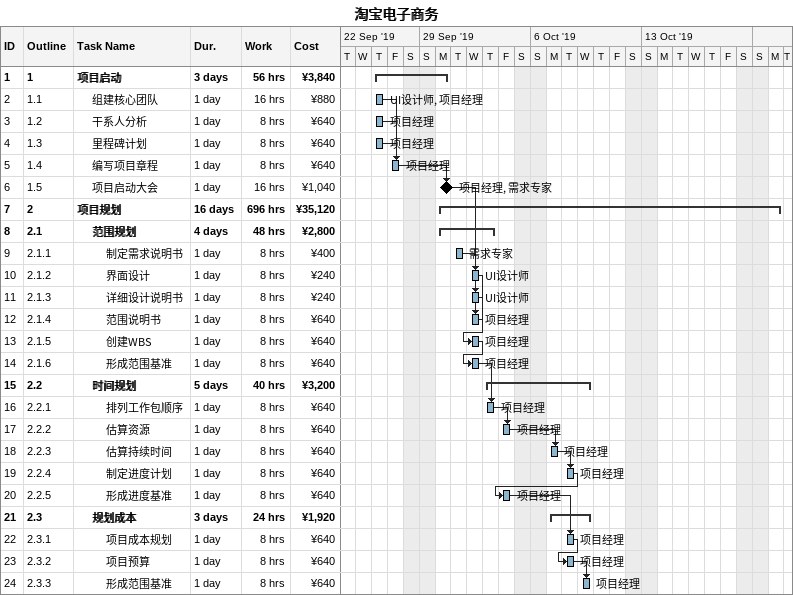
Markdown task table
淘宝电子商务

| ID | WBS | Task | Duration | Start | Finish | Predecessors | Resources | Work (h) | Cost (¥) |
|---|---|---|---|---|---|---|---|---|---|
| 1 | 1 | **项目启动** | 3d | 2019-09-26 | 2019-09-30 |  |  | 56 | 3840 |
| 2 | 1.1 | 组建核心团队 | 1d | 2019-09-26 | 2019-09-26 |  | UI设计师, 项目经理 | 16 | 880 |
| 3 | 1.2 | 干系人分析 | 1d | 2019-09-26 | 2019-09-26 |  | 项目经理 | 8 | 640 |
| 4 | 1.3 | 里程碑计划 | 1d | 2019-09-26 | 2019-09-26 |  | 项目经理 | 8 | 640 |
| 5 | 1.4 | 编写项目章程 | 1d | 2019-09-27 | 2019-09-27 | 2, 3, 4 | 项目经理 | 8 | 640 |
| 6 | 1.5 | 项目启动大会 | 1d | 2019-09-30 | 2019-09-30 | 5 | 项目经理, 需求专家 | 16 | 1040 |
| 7 | 2 | **项目规划** | 16d | 2019-09-30 | 2019-10-21 |  |  | 696 | 35120 |
| 8 | 2.1 | **范围规划** | 4d | 2019-09-30 | 2019-10-03 |  |  | 48 | 2800 |
| 9 | 2.1.1 | 制定需求说明书 | 1d | 2019-10-01 | 2019-10-01 |  | 需求专家 | 8 | 400 |
| 10 | 2.1.2 | 界面设计 | 1d | 2019-10-02 | 2019-10-02 | 6 | UI设计师 | 8 | 240 |
| 11 | 2.1.3 | 详细设计说明书 | 1d | 2019-10-02 | 2019-10-02 | 9 | UI设计师 | 8 | 240 |
| 12 | 2.1.4 | 范围说明书 | 1d | 2019-10-02 | 2019-10-02 | 9 | 项目经理 | 8 | 640 |
| 13 | 2.1.5 | 创建WBS | 1d | 2019-10-02 | 2019-10-02 | 10, 11, 12 | 项目经理 | 8 | 640 |
| 14 | 2.1.6 | 形成范围基准 | 1d | 2019-10-02 | 2019-10-02 | 13 | 项目经理 | 8 | 640 |
| 15 | 2.2 | **时间规划** | 5d | 2019-10-03 | 2019-10-09 |  |  | 40 | 3200 |
| 16 | 2.2.1 | 排列工作包顺序 | 1d | 2019-10-03 | 2019-10-03 | 14 | 项目经理 | 8 | 640 |
| 17 | 2.2.2 | 估算资源 | 1d | 2019-10-04 | 2019-10-04 | 16 | 项目经理 | 8 | 640 |
| 18 | 2.2.3 | 估算持续时间 | 1d | 2019-10-07 | 2019-10-07 | 17 | 项目经理 | 8 | 640 |
| 19 | 2.2.4 | 制定进度计划 | 1d | 2019-10-08 | 2019-10-08 | 18 | 项目经理 | 8 | 640 |
| 20 | 2.2.5 | 形成进度基准 | 1d | 2019-10-04 | 2019-10-04 | 19 | 项目经理 | 8 | 640 |
| 21 | 2.3 | **规划成本** | 3d | 2019-10-07 | 2019-10-09 |  |  | 24 | 1920 |
| 22 | 2.3.1 | 项目成本规划 | 1d | 2019-10-08 | 2019-10-08 | 20 | 项目经理 | 8 | 640 |
| 23 | 2.3.2 | 项目预算 | 1d | 2019-10-08 | 2019-10-08 | 22 | 项目经理 | 8 | 640 |
| 24 | 2.3.3 | 形成范围基准 | 1d | 2019-10-09 | 2019-10-09 | 23 | 项目经理 | 8 | 640 |
